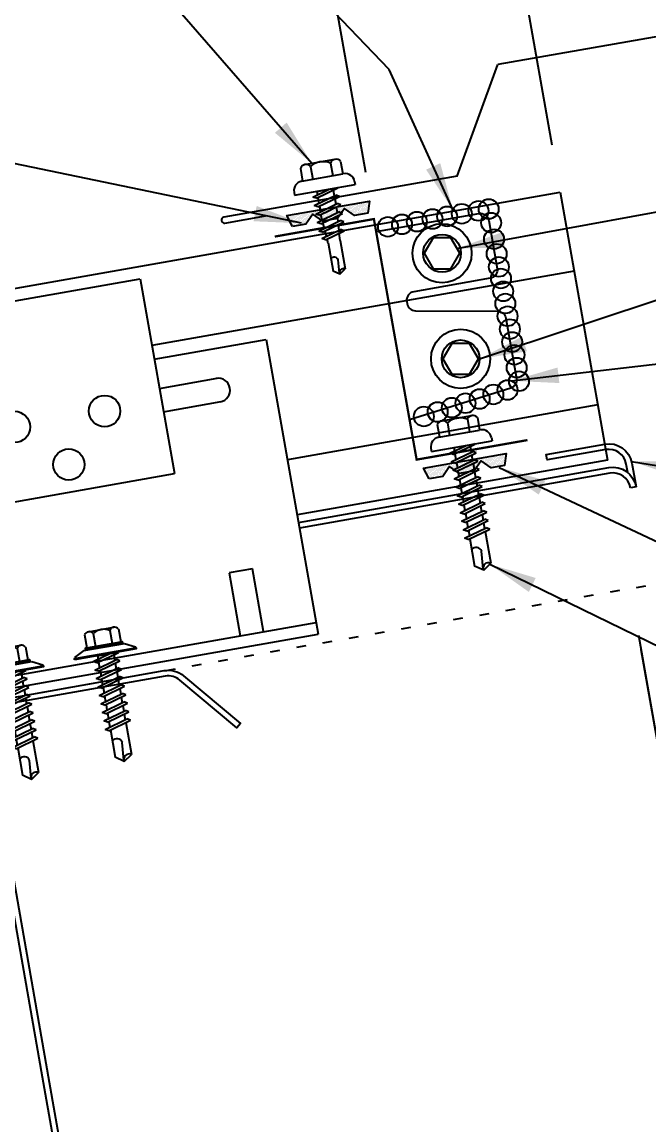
# Model space of a CAD drawing. Header units: inches. Extents: x 5.5 to 40.9, y 11.9 to 45.6.
# Drawn here: x 20.89 to 27.5, y 18.29 to 29.92 of the extents above; entities that cross this region are included whole.
import ezdxf

# ---------------------------------------------------------------- set-up
doc = ezdxf.new("R2010")
doc.units = ezdxf.units.IN
doc.header["$MEASUREMENT"] = 0
doc.linetypes.add('ACAD_ISO07W100', pattern=[3, 0, -3])
for name, color, linetype in [('CLIP', 5, 'Continuous'), ('CLO', 3, 'Continuous'), ('DIM', 7, 'Continuous'), ('FASTENER', 9, 'Continuous'), ('PANEL', 11, 'Continuous'), ('STLA', 12, 'Continuous'), ('TAPE', 8, 'Continuous'), ('TEXT', 2, 'Continuous'), ('TRIM', 6, 'Continuous'), ('WALL', 7, 'Continuous')]:
    doc.layers.add(name, color=color, linetype=linetype)
doc.styles.add('TEXT1', font='ROMANS.shx', dxfattribs={"width": 0.75, "height": 0.375})
doc.dimstyles.new('DETAIL', dxfattribs={"dimscale": 4, "dimtxt": 0.09375, "dimasz": 0.0625, "dimexe": 0.0625, "dimexo": 0.125, "dimgap": 0.0625, "dimtad": 1, "dimdec": 4, "dimzin": 3, "dimdsep": 46, "dimlunit": 4, "dimtxsty": 'TEXT1', "dimblk": 'ARCHTICK', "dimcen": 0.0625, "dimclrd": 7, "dimclre": 7, "dimclrt": 2, "dimadec": 0, "dimazin": 0, "dimtfac": 0.59375, "dimtdec": 4, "dimtmove": 0, "dimatfit": 3, "dimfxl": 0, "dimfrac": 2, "dimtolj": 1, "dimtzin": 3, "dimarcsym": 0})
doc.dimstyles.new('DETAIL$7', dxfattribs={"dimscale": 4, "dimtxt": 0.09375, "dimasz": 0.125, "dimexe": 0.0625, "dimexo": 0.125, "dimgap": 0.0625, "dimtad": 1, "dimdec": 4, "dimzin": 3, "dimdsep": 46, "dimlunit": 4, "dimtxsty": 'TEXT1', "dimblk": 'ARCHTICK', "dimcen": 0.0625, "dimclrd": 7, "dimclre": 7, "dimclrt": 2, "dimadec": 0, "dimazin": 0, "dimtfac": 0.59375, "dimtdec": 4, "dimtmove": 0, "dimatfit": 3, "dimfxl": 0, "dimfrac": 2, "dimtolj": 1, "dimtzin": 3, "dimarcsym": 0})

# ---------------------------------------------------------------- blocks, each defined once
blk = doc.blocks.new('MB_DW1')
at = {"layer": 'FASTENER'}
for p, q in [((-0.181, 0.276), (-0.181, 0.137)), ((-0.135, 0.302), (0.135, 0.302)), ((-0.089, 0.276), (-0.089, 0.137)), ((0.089, 0.276), (0.089, 0.137)), ((0.181, 0.276), (0.181, 0.137)), ((-0.193, 0.137), (0.193, 0.137)), ((-0.193, 0.119), (0.193, 0.119)), ((-0.181, 0.137), (0.181, 0.137)), ((-0.217, 0.114), (-0.326, 0.059)), ((-0.326, 0.059), (-0.326, 0.049)), ((-0.326, 0.049), (0.326, 0.049)), ((-0.217, 0.114), (0.217, 0.114)), ((-0.139, -0.016), (0.046, 0.037)), ((-0.104, -0.036), (0.139, 0.033)), ((-0.086, 0.037), (-0.086, -0.001)), ((-0.086, 0.037), (0.086, 0.037)), ((0.086, 0.037), (0.133, 0.037)), ((0.086, 0.018), (0.086, -0.042)), ((0.139, 0.033), (0.133, 0.037)), ((0.217, 0.114), (0.326, 0.059)), ((0.326, 0.059), (0.326, 0.049)), ((-0.104, -0.036), (-0.139, -0.016)), ((-0.139, -0.107), (0.104, -0.038)), ((-0.104, -0.127), (-0.139, -0.107)), ((-0.104, -0.127), (0.139, -0.058)), ((-0.086, -0.031), (-0.086, -0.092)), ((0.086, -0.073), (0.086, -0.133)), ((0.139, -0.058), (0.104, -0.038)), ((-0.139, -0.198), (0.104, -0.128)), ((-0.104, -0.218), (-0.139, -0.198)), ((-0.139, -0.289), (0.104, -0.219)), ((-0.104, -0.218), (0.139, -0.149)), ((-0.086, -0.122), (-0.086, -0.183)), ((-0.086, -0.213), (-0.086, -0.274)), ((0.086, -0.164), (0.086, -0.224)), ((0.139, -0.149), (0.104, -0.128)), ((0.139, -0.239), (0.104, -0.219)), ((-0.104, -0.309), (-0.139, -0.289)), ((-0.139, -0.38), (0.104, -0.31)), ((-0.104, -0.309), (0.139, -0.239)), ((-0.104, -0.4), (0.139, -0.33)), ((-0.086, -0.304), (-0.086, -0.364)), ((0.086, -0.255), (0.086, -0.315)), ((0.086, -0.345), (0.086, -0.406)), ((0.139, -0.33), (0.104, -0.31)), ((-0.104, -0.4), (-0.139, -0.38)), ((-0.139, -0.47), (0.104, -0.401)), ((-0.104, -0.491), (0.139, -0.421)), ((-0.086, -0.395), (-0.086, -0.455)), ((0.086, -0.436), (0.086, -0.497)), ((0.139, -0.421), (0.104, -0.401)), ((-0.104, -0.491), (-0.139, -0.47)), ((-0.139, -0.561), (0.104, -0.492)), ((-0.104, -0.581), (-0.139, -0.561)), ((-0.104, -0.581), (0.139, -0.512)), ((-0.086, -0.486), (-0.086, -0.546)), ((-0.086, -0.577), (-0.086, -0.637)), ((0.086, -0.527), (0.086, -0.588)), ((0.139, -0.512), (0.104, -0.492)), ((-0.139, -0.652), (0.104, -0.583)), ((-0.104, -0.672), (-0.139, -0.652)), ((-0.139, -0.743), (0.104, -0.674)), ((-0.104, -0.672), (0.139, -0.603)), ((-0.104, -0.763), (0.139, -0.694)), ((-0.086, -0.667), (-0.086, -0.728)), ((0.086, -0.618), (0.086, -0.679)), ((0.139, -0.603), (0.104, -0.583)), ((0.139, -0.694), (0.104, -0.674)), ((-0.104, -0.763), (-0.139, -0.743)), ((-0.086, -0.758), (-0.086, -1.05)), ((0.086, -0.709), (0.086, -1.05)), ((-0.002, -1.095), (0.014, -0.909)), ((0, -1.111), (-0.086, -1.05)), ((0, -1.111), (0.086, -1.05))]:
    blk.add_line(p, q, dxfattribs=at)
blk.add_lwpolyline([(-0.331, 0.037), (-0.331, 0.049), (0.331, 0.049), (0.331, 0.037)], close=True, dxfattribs=at)
for centre, radius, start, end in [((-0.135, 0.25), 0.0527, 29.8754, 150.1246), ((0, 0.138), 0.164, 56.9974, 123.0026), ((0.135, 0.25), 0.0527, 29.8754, 150.1246), ((-0.193, 0.128), 0.00894, 90, 270), ((0.193, 0.128), 0.00894, 270, 90), ((-0.046, -0.921), 0.0615, 11.1445, 130.906), ((0.054, -1.097), 0.0563, 55.4585, 194.8454)]:
    blk.add_arc(centre, radius, start, end, dxfattribs=at)
blk = doc.blocks.new('*X4')
at = {"color": 0}
for p, q in [((-0.434, 0.135), (-0.434, 0.135)), ((-0.434, 0.123), (-0.434, 0.123)), ((-0.422, 0.141), (-0.422, 0.141)), ((-0.422, 0.129), (-0.422, 0.129)), ((-0.422, 0.117), (-0.422, 0.117)), ((-0.41, 0.135), (-0.41, 0.135)), ((-0.41, 0.123), (-0.41, 0.123)), ((-0.398, 0.141), (-0.398, 0.141)), ((-0.398, 0.129), (-0.398, 0.129)), ((-0.398, 0.117), (-0.398, 0.117)), ((-0.387, 0.135), (-0.387, 0.135)), ((-0.387, 0.123), (-0.387, 0.123)), ((-0.375, 0.141), (-0.375, 0.141)), ((-0.375, 0.129), (-0.375, 0.129)), ((-0.375, 0.117), (-0.375, 0.117)), ((-0.363, 0.135), (-0.363, 0.135)), ((-0.363, 0.123), (-0.363, 0.123)), ((-0.352, 0.141), (-0.352, 0.141)), ((-0.352, 0.129), (-0.352, 0.129)), ((-0.352, 0.117), (-0.352, 0.117)), ((-0.34, 0.135), (-0.34, 0.135)), ((-0.34, 0.123), (-0.34, 0.123)), ((-0.328, 0.141), (-0.328, 0.141)), ((-0.328, 0.129), (-0.328, 0.129)), ((-0.328, 0.117), (-0.328, 0.117)), ((-0.316, 0.135), (-0.316, 0.135)), ((-0.316, 0.123), (-0.316, 0.123)), ((-0.305, 0.141), (-0.305, 0.141)), ((-0.305, 0.129), (-0.305, 0.129)), ((-0.305, 0.117), (-0.305, 0.117)), ((-0.293, 0.135), (-0.293, 0.135)), ((-0.293, 0.123), (-0.293, 0.123)), ((-0.281, 0.141), (-0.281, 0.141)), ((-0.281, 0.129), (-0.281, 0.129)), ((-0.281, 0.117), (-0.281, 0.117)), ((-0.27, 0.135), (-0.27, 0.135)), ((-0.27, 0.123), (-0.27, 0.123)), ((-0.258, 0.141), (-0.258, 0.141)), ((-0.258, 0.129), (-0.258, 0.129)), ((-0.258, 0.117), (-0.258, 0.117)), ((-0.246, 0.135), (-0.246, 0.135)), ((-0.246, 0.123), (-0.246, 0.123)), ((-0.234, 0.141), (-0.234, 0.141)), ((-0.234, 0.129), (-0.234, 0.129)), ((-0.234, 0.117), (-0.234, 0.117)), ((-0.223, 0.135), (-0.223, 0.135)), ((-0.223, 0.123), (-0.223, 0.123)), ((-0.211, 0.141), (-0.211, 0.141)), ((-0.211, 0.129), (-0.211, 0.129)), ((-0.211, 0.117), (-0.211, 0.117)), ((-0.199, 0.135), (-0.199, 0.135)), ((-0.199, 0.123), (-0.199, 0.123)), ((-0.188, 0.141), (-0.188, 0.141)), ((-0.188, 0.129), (-0.188, 0.129)), ((-0.188, 0.117), (-0.188, 0.117)), ((-0.176, 0.135), (-0.176, 0.135)), ((-0.176, 0.123), (-0.176, 0.123)), ((-0.164, 0.141), (-0.164, 0.141)), ((-0.164, 0.129), (-0.164, 0.129)), ((-0.164, 0.117), (-0.164, 0.117)), ((-0.152, 0.135), (-0.152, 0.135)), ((-0.152, 0.123), (-0.152, 0.123)), ((-0.141, 0.141), (-0.141, 0.141)), ((-0.141, 0.129), (-0.141, 0.129)), ((-0.141, 0.117), (-0.141, 0.117)), ((-0.129, 0.135), (-0.129, 0.135)), ((-0.129, 0.123), (-0.129, 0.123)), ((-0.117, 0.141), (-0.117, 0.141)), ((-0.117, 0.129), (-0.117, 0.129)), ((-0.117, 0.117), (-0.117, 0.117)), ((-0.105, 0.135), (-0.105, 0.135)), ((-0.105, 0.123), (-0.105, 0.123)), ((-0.094, 0.141), (-0.094, 0.141)), ((-0.094, 0.129), (-0.094, 0.129)), ((-0.094, 0.117), (-0.094, 0.117)), ((-0.082, 0.135), (-0.082, 0.135)), ((-0.082, 0.123), (-0.082, 0.123)), ((-0.07, 0.141), (-0.07, 0.141)), ((-0.07, 0.129), (-0.07, 0.129)), ((-0.07, 0.117), (-0.07, 0.117)), ((-0.059, 0.135), (-0.059, 0.135)), ((-0.059, 0.123), (-0.059, 0.123)), ((-0.047, 0.141), (-0.047, 0.141)), ((-0.047, 0.129), (-0.047, 0.129)), ((-0.047, 0.117), (-0.047, 0.117)), ((-0.035, 0.135), (-0.035, 0.135)), ((-0.035, 0.123), (-0.035, 0.123)), ((-0.023, 0.141), (-0.023, 0.141)), ((-0.023, 0.129), (-0.023, 0.129)), ((-0.023, 0.117), (-0.023, 0.117)), ((-0.012, 0.135), (-0.012, 0.135)), ((-0.012, 0.123), (-0.012, 0.123)), ((0, 0.141), (0, 0.141)), ((0, 0.129), (0, 0.129)), ((0, 0.117), (0, 0.117)), ((0.012, 0.135), (0.012, 0.135)), ((0.012, 0.123), (0.012, 0.123)), ((0.023, 0.141), (0.023, 0.141)), ((0.023, 0.129), (0.023, 0.129)), ((0.023, 0.117), (0.023, 0.117)), ((0.035, 0.135), (0.035, 0.135)), ((0.035, 0.123), (0.035, 0.123)), ((0.047, 0.141), (0.047, 0.141)), ((0.047, 0.129), (0.047, 0.129)), ((0.047, 0.117), (0.047, 0.117)), ((0.059, 0.135), (0.059, 0.135)), ((0.059, 0.123), (0.059, 0.123)), ((0.07, 0.141), (0.07, 0.141)), ((0.07, 0.129), (0.07, 0.129)), ((0.07, 0.117), (0.07, 0.117)), ((0.082, 0.135), (0.082, 0.135)), ((0.082, 0.123), (0.082, 0.123)), ((0.094, 0.141), (0.094, 0.141)), ((0.094, 0.129), (0.094, 0.129)), ((0.094, 0.117), (0.094, 0.117)), ((0.105, 0.135), (0.105, 0.135)), ((0.105, 0.123), (0.105, 0.123)), ((0.117, 0.141), (0.117, 0.141)), ((0.117, 0.129), (0.117, 0.129)), ((0.117, 0.117), (0.117, 0.117)), ((0.129, 0.135), (0.129, 0.135)), ((0.129, 0.123), (0.129, 0.123)), ((0.141, 0.141), (0.141, 0.141)), ((0.141, 0.129), (0.141, 0.129)), ((0.141, 0.117), (0.141, 0.117)), ((0.152, 0.135), (0.152, 0.135)), ((0.152, 0.123), (0.152, 0.123)), ((0.164, 0.141), (0.164, 0.141)), ((0.164, 0.129), (0.164, 0.129)), ((0.164, 0.117), (0.164, 0.117)), ((0.176, 0.135), (0.176, 0.135)), ((0.176, 0.123), (0.176, 0.123)), ((0.188, 0.141), (0.188, 0.141)), ((0.188, 0.129), (0.188, 0.129)), ((0.188, 0.117), (0.188, 0.117)), ((0.199, 0.135), (0.199, 0.135)), ((0.199, 0.123), (0.199, 0.123)), ((0.211, 0.141), (0.211, 0.141)), ((0.211, 0.129), (0.211, 0.129)), ((0.211, 0.117), (0.211, 0.117)), ((0.223, 0.135), (0.223, 0.135)), ((0.223, 0.123), (0.223, 0.123)), ((0.234, 0.141), (0.234, 0.141)), ((0.234, 0.129), (0.234, 0.129)), ((0.234, 0.117), (0.234, 0.117)), ((0.246, 0.135), (0.246, 0.135)), ((0.246, 0.123), (0.246, 0.123)), ((0.258, 0.141), (0.258, 0.141)), ((0.258, 0.129), (0.258, 0.129)), ((0.258, 0.117), (0.258, 0.117)), ((0.27, 0.135), (0.27, 0.135)), ((0.27, 0.123), (0.27, 0.123)), ((0.281, 0.141), (0.281, 0.141)), ((0.281, 0.129), (0.281, 0.129)), ((0.281, 0.117), (0.281, 0.117)), ((0.293, 0.135), (0.293, 0.135)), ((0.293, 0.123), (0.293, 0.123)), ((0.305, 0.141), (0.305, 0.141)), ((0.305, 0.129), (0.305, 0.129)), ((0.305, 0.117), (0.305, 0.117)), ((0.316, 0.135), (0.316, 0.135)), ((0.316, 0.123), (0.316, 0.123)), ((0.328, 0.141), (0.328, 0.141)), ((0.328, 0.129), (0.328, 0.129)), ((0.328, 0.117), (0.328, 0.117)), ((0.34, 0.135), (0.34, 0.135)), ((0.34, 0.123), (0.34, 0.123)), ((0.352, 0.141), (0.352, 0.141)), ((0.352, 0.129), (0.352, 0.129)), ((0.352, 0.117), (0.352, 0.117)), ((0.363, 0.135), (0.363, 0.135)), ((0.363, 0.123), (0.363, 0.123)), ((0.375, 0.141), (0.375, 0.141)), ((0.375, 0.129), (0.375, 0.129)), ((0.375, 0.117), (0.375, 0.117)), ((0.387, 0.135), (0.387, 0.135)), ((0.387, 0.123), (0.387, 0.123)), ((0.398, 0.141), (0.398, 0.141)), ((0.398, 0.129), (0.398, 0.129)), ((0.398, 0.117), (0.398, 0.117)), ((0.41, 0.135), (0.41, 0.135)), ((0.41, 0.123), (0.41, 0.123)), ((0.422, 0.141), (0.422, 0.141)), ((0.422, 0.129), (0.422, 0.129)), ((0.422, 0.117), (0.422, 0.117)), ((0.434, 0.135), (0.434, 0.135)), ((0.434, 0.123), (0.434, 0.123)), ((-0.422, 0.105), (-0.422, 0.105)), ((-0.422, 0.094), (-0.422, 0.094)), ((-0.422, 0.082), (-0.422, 0.082)), ((-0.41, 0.111), (-0.41, 0.111)), ((-0.41, 0.1), (-0.41, 0.1)), ((-0.41, 0.088), (-0.41, 0.088)), ((-0.41, 0.076), (-0.41, 0.076)), ((-0.41, 0.064), (-0.41, 0.064)), ((-0.41, 0.053), (-0.41, 0.053)), ((-0.41, 0.041), (-0.41, 0.041)), ((-0.398, 0.105), (-0.398, 0.105)), ((-0.398, 0.094), (-0.398, 0.094)), ((-0.398, 0.082), (-0.398, 0.082)), ((-0.398, 0.07), (-0.398, 0.07)), ((-0.398, 0.059), (-0.398, 0.059)), ((-0.398, 0.047), (-0.398, 0.047)), ((-0.398, 0.035), (-0.398, 0.035)), ((-0.398, 0.023), (-0.398, 0.023)), ((-0.387, 0.111), (-0.387, 0.111)), ((-0.387, 0.1), (-0.387, 0.1)), ((-0.387, 0.088), (-0.387, 0.088)), ((-0.387, 0.076), (-0.387, 0.076)), ((-0.387, 0.064), (-0.387, 0.064)), ((-0.387, 0.053), (-0.387, 0.053)), ((-0.387, 0.041), (-0.387, 0.041)), ((-0.387, 0.029), (-0.387, 0.029)), ((-0.375, 0.105), (-0.375, 0.105)), ((-0.375, 0.094), (-0.375, 0.094)), ((-0.375, 0.082), (-0.375, 0.082)), ((-0.375, 0.07), (-0.375, 0.07)), ((-0.375, 0.059), (-0.375, 0.059)), ((-0.375, 0.047), (-0.375, 0.047)), ((-0.375, 0.035), (-0.375, 0.035)), ((-0.375, 0.023), (-0.375, 0.023)), ((-0.363, 0.111), (-0.363, 0.111)), ((-0.363, 0.1), (-0.363, 0.1)), ((-0.363, 0.088), (-0.363, 0.088)), ((-0.363, 0.076), (-0.363, 0.076)), ((-0.363, 0.064), (-0.363, 0.064)), ((-0.363, 0.053), (-0.363, 0.053)), ((-0.363, 0.041), (-0.363, 0.041)), ((-0.363, 0.029), (-0.363, 0.029)), ((-0.352, 0.105), (-0.352, 0.105)), ((-0.352, 0.094), (-0.352, 0.094)), ((-0.352, 0.082), (-0.352, 0.082)), ((-0.352, 0.07), (-0.352, 0.07)), ((-0.352, 0.059), (-0.352, 0.059)), ((-0.352, 0.047), (-0.352, 0.047)), ((-0.352, 0.035), (-0.352, 0.035)), ((-0.352, 0.023), (-0.352, 0.023)), ((-0.34, 0.111), (-0.34, 0.111)), ((-0.34, 0.1), (-0.34, 0.1)), ((-0.34, 0.088), (-0.34, 0.088)), ((-0.34, 0.076), (-0.34, 0.076)), ((-0.34, 0.064), (-0.34, 0.064)), ((-0.34, 0.053), (-0.34, 0.053)), ((-0.34, 0.041), (-0.34, 0.041)), ((-0.34, 0.029), (-0.34, 0.029)), ((-0.328, 0.105), (-0.328, 0.105)), ((-0.328, 0.094), (-0.328, 0.094)), ((-0.328, 0.082), (-0.328, 0.082)), ((-0.328, 0.07), (-0.328, 0.07)), ((-0.328, 0.059), (-0.328, 0.059)), ((-0.328, 0.047), (-0.328, 0.047)), ((-0.328, 0.035), (-0.328, 0.035)), ((-0.328, 0.023), (-0.328, 0.023)), ((-0.316, 0.111), (-0.316, 0.111)), ((-0.316, 0.1), (-0.316, 0.1)), ((-0.316, 0.088), (-0.316, 0.088)), ((-0.316, 0.076), (-0.316, 0.076)), ((-0.316, 0.064), (-0.316, 0.064)), ((-0.316, 0.053), (-0.316, 0.053)), ((-0.316, 0.041), (-0.316, 0.041)), ((-0.316, 0.029), (-0.316, 0.029)), ((-0.305, 0.105), (-0.305, 0.105)), ((-0.305, 0.094), (-0.305, 0.094)), ((-0.305, 0.082), (-0.305, 0.082)), ((-0.305, 0.07), (-0.305, 0.07)), ((-0.305, 0.059), (-0.305, 0.059)), ((-0.305, 0.047), (-0.305, 0.047)), ((-0.305, 0.035), (-0.305, 0.035)), ((-0.305, 0.023), (-0.305, 0.023)), ((-0.293, 0.111), (-0.293, 0.111)), ((-0.293, 0.1), (-0.293, 0.1)), ((-0.293, 0.088), (-0.293, 0.088)), ((-0.293, 0.076), (-0.293, 0.076)), ((-0.293, 0.064), (-0.293, 0.064)), ((-0.293, 0.053), (-0.293, 0.053)), ((-0.293, 0.041), (-0.293, 0.041)), ((-0.293, 0.029), (-0.293, 0.029)), ((-0.281, 0.105), (-0.281, 0.105)), ((-0.281, 0.094), (-0.281, 0.094)), ((-0.281, 0.082), (-0.281, 0.082)), ((-0.281, 0.07), (-0.281, 0.07)), ((-0.281, 0.059), (-0.281, 0.059)), ((-0.281, 0.047), (-0.281, 0.047)), ((-0.281, 0.035), (-0.281, 0.035)), ((-0.281, 0.023), (-0.281, 0.023)), ((-0.27, 0.111), (-0.27, 0.111)), ((-0.27, 0.1), (-0.27, 0.1)), ((-0.27, 0.088), (-0.27, 0.088)), ((-0.27, 0.076), (-0.27, 0.076)), ((-0.27, 0.064), (-0.27, 0.064)), ((-0.27, 0.053), (-0.27, 0.053)), ((-0.27, 0.041), (-0.27, 0.041)), ((-0.27, 0.029), (-0.27, 0.029)), ((-0.258, 0.105), (-0.258, 0.105)), ((-0.258, 0.094), (-0.258, 0.094)), ((-0.258, 0.082), (-0.258, 0.082)), ((-0.258, 0.07), (-0.258, 0.07)), ((-0.258, 0.059), (-0.258, 0.059)), ((-0.258, 0.047), (-0.258, 0.047)), ((-0.258, 0.035), (-0.258, 0.035)), ((-0.258, 0.023), (-0.258, 0.023)), ((-0.246, 0.111), (-0.246, 0.111)), ((-0.246, 0.1), (-0.246, 0.1)), ((-0.246, 0.088), (-0.246, 0.088)), ((-0.246, 0.076), (-0.246, 0.076)), ((-0.246, 0.064), (-0.246, 0.064)), ((-0.246, 0.053), (-0.246, 0.053)), ((-0.246, 0.041), (-0.246, 0.041)), ((-0.234, 0.105), (-0.234, 0.105)), ((-0.234, 0.094), (-0.234, 0.094)), ((-0.234, 0.082), (-0.234, 0.082)), ((-0.234, 0.07), (-0.234, 0.07)), ((-0.234, 0.059), (-0.234, 0.059)), ((-0.234, 0.047), (-0.234, 0.047)), ((-0.223, 0.111), (-0.223, 0.111)), ((-0.223, 0.1), (-0.223, 0.1)), ((-0.223, 0.088), (-0.223, 0.088)), ((-0.223, 0.076), (-0.223, 0.076)), ((-0.223, 0.064), (-0.223, 0.064)), ((-0.211, 0.105), (-0.211, 0.105)), ((-0.211, 0.094), (-0.211, 0.094)), ((-0.211, 0.082), (-0.211, 0.082)), ((-0.211, 0.07), (-0.211, 0.07)), ((-0.199, 0.111), (-0.199, 0.111)), ((-0.199, 0.1), (-0.199, 0.1)), ((-0.199, 0.088), (-0.199, 0.088)), ((-0.188, 0.105), (-0.188, 0.105)), ((-0.188, 0.094), (-0.188, 0.094)), ((-0.176, 0.111), (-0.176, 0.111)), ((-0.164, 0.105), (-0.164, 0.105)), ((-0.152, 0.111), (-0.152, 0.111)), ((-0.152, 0.1), (-0.152, 0.1)), ((-0.141, 0.105), (-0.141, 0.105)), ((-0.141, 0.094), (-0.141, 0.094)), ((-0.141, 0.082), (-0.141, 0.082)), ((-0.129, 0.111), (-0.129, 0.111)), ((-0.129, 0.1), (-0.129, 0.1)), ((-0.129, 0.088), (-0.129, 0.088)), ((-0.129, 0.076), (-0.129, 0.076)), ((-0.117, 0.105), (-0.117, 0.105)), ((-0.117, 0.094), (-0.117, 0.094)), ((-0.117, 0.082), (-0.117, 0.082)), ((-0.117, 0.07), (-0.117, 0.07)), ((-0.117, 0.059), (-0.117, 0.059)), ((-0.105, 0.111), (-0.105, 0.111)), ((-0.105, 0.1), (-0.105, 0.1)), ((-0.105, 0.088), (-0.105, 0.088)), ((-0.105, 0.076), (-0.105, 0.076)), ((-0.105, 0.064), (-0.105, 0.064)), ((-0.105, 0.053), (-0.105, 0.053)), ((-0.094, 0.105), (-0.094, 0.105)), ((-0.094, 0.094), (-0.094, 0.094)), ((-0.094, 0.082), (-0.094, 0.082)), ((-0.094, 0.07), (-0.094, 0.07)), ((-0.094, 0.059), (-0.094, 0.059)), ((-0.094, 0.047), (-0.094, 0.047)), ((-0.094, 0.035), (-0.094, 0.035)), ((-0.082, 0.111), (-0.082, 0.111)), ((-0.082, 0.1), (-0.082, 0.1)), ((-0.082, 0.088), (-0.082, 0.088)), ((-0.082, 0.076), (-0.082, 0.076)), ((-0.082, 0.064), (-0.082, 0.064)), ((-0.082, 0.053), (-0.082, 0.053)), ((-0.082, 0.041), (-0.082, 0.041)), ((-0.082, 0.029), (-0.082, 0.029)), ((-0.07, 0.105), (-0.07, 0.105)), ((-0.07, 0.094), (-0.07, 0.094)), ((-0.07, 0.082), (-0.07, 0.082)), ((-0.07, 0.07), (-0.07, 0.07)), ((-0.07, 0.059), (-0.07, 0.059)), ((-0.07, 0.047), (-0.07, 0.047)), ((-0.07, 0.035), (-0.07, 0.035)), ((-0.07, 0.023), (-0.07, 0.023)), ((-0.059, 0.111), (-0.059, 0.111)), ((-0.059, 0.1), (-0.059, 0.1)), ((-0.059, 0.088), (-0.059, 0.088)), ((-0.059, 0.076), (-0.059, 0.076)), ((-0.059, 0.064), (-0.059, 0.064)), ((-0.059, 0.053), (-0.059, 0.053)), ((-0.059, 0.041), (-0.059, 0.041)), ((-0.059, 0.029), (-0.059, 0.029)), ((-0.047, 0.105), (-0.047, 0.105)), ((-0.047, 0.094), (-0.047, 0.094)), ((-0.047, 0.082), (-0.047, 0.082)), ((-0.047, 0.07), (-0.047, 0.07)), ((-0.047, 0.059), (-0.047, 0.059)), ((-0.047, 0.047), (-0.047, 0.047)), ((-0.047, 0.035), (-0.047, 0.035)), ((-0.047, 0.023), (-0.047, 0.023)), ((-0.035, 0.111), (-0.035, 0.111)), ((-0.035, 0.1), (-0.035, 0.1)), ((-0.035, 0.088), (-0.035, 0.088)), ((-0.035, 0.076), (-0.035, 0.076)), ((-0.035, 0.064), (-0.035, 0.064)), ((-0.035, 0.053), (-0.035, 0.053)), ((-0.035, 0.041), (-0.035, 0.041)), ((-0.035, 0.029), (-0.035, 0.029)), ((-0.023, 0.105), (-0.023, 0.105)), ((-0.023, 0.094), (-0.023, 0.094)), ((-0.023, 0.082), (-0.023, 0.082)), ((-0.023, 0.07), (-0.023, 0.07)), ((-0.023, 0.059), (-0.023, 0.059)), ((-0.023, 0.047), (-0.023, 0.047)), ((-0.023, 0.035), (-0.023, 0.035)), ((-0.023, 0.023), (-0.023, 0.023)), ((-0.012, 0.111), (-0.012, 0.111)), ((-0.012, 0.1), (-0.012, 0.1)), ((-0.012, 0.088), (-0.012, 0.088)), ((-0.012, 0.076), (-0.012, 0.076)), ((-0.012, 0.064), (-0.012, 0.064)), ((-0.012, 0.053), (-0.012, 0.053)), ((-0.012, 0.041), (-0.012, 0.041)), ((-0.012, 0.029), (-0.012, 0.029)), ((0, 0.105), (0, 0.105)), ((0, 0.094), (0, 0.094)), ((0, 0.082), (0, 0.082)), ((0, 0.07), (0, 0.07)), ((0, 0.059), (0, 0.059)), ((0, 0.047), (0, 0.047)), ((0, 0.035), (0, 0.035)), ((0, 0.023), (0, 0.023)), ((0.012, 0.111), (0.012, 0.111)), ((0.012, 0.1), (0.012, 0.1)), ((0.012, 0.088), (0.012, 0.088)), ((0.012, 0.076), (0.012, 0.076)), ((0.012, 0.064), (0.012, 0.064)), ((0.012, 0.053), (0.012, 0.053)), ((0.012, 0.041), (0.012, 0.041)), ((0.012, 0.029), (0.012, 0.029)), ((0.023, 0.105), (0.023, 0.105)), ((0.023, 0.094), (0.023, 0.094)), ((0.023, 0.082), (0.023, 0.082)), ((0.023, 0.07), (0.023, 0.07)), ((0.023, 0.059), (0.023, 0.059)), ((0.023, 0.047), (0.023, 0.047)), ((0.023, 0.035), (0.023, 0.035)), ((0.023, 0.023), (0.023, 0.023)), ((0.035, 0.111), (0.035, 0.111)), ((0.035, 0.1), (0.035, 0.1)), ((0.035, 0.088), (0.035, 0.088)), ((0.035, 0.076), (0.035, 0.076)), ((0.035, 0.064), (0.035, 0.064)), ((0.035, 0.053), (0.035, 0.053)), ((0.035, 0.041), (0.035, 0.041)), ((0.035, 0.029), (0.035, 0.029)), ((0.047, 0.105), (0.047, 0.105)), ((0.047, 0.094), (0.047, 0.094)), ((0.047, 0.082), (0.047, 0.082)), ((0.047, 0.07), (0.047, 0.07)), ((0.047, 0.059), (0.047, 0.059)), ((0.047, 0.047), (0.047, 0.047)), ((0.047, 0.035), (0.047, 0.035)), ((0.047, 0.023), (0.047, 0.023)), ((0.059, 0.111), (0.059, 0.111)), ((0.059, 0.1), (0.059, 0.1)), ((0.059, 0.088), (0.059, 0.088)), ((0.059, 0.076), (0.059, 0.076)), ((0.059, 0.064), (0.059, 0.064)), ((0.059, 0.053), (0.059, 0.053)), ((0.059, 0.041), (0.059, 0.041)), ((0.059, 0.029), (0.059, 0.029)), ((0.07, 0.105), (0.07, 0.105)), ((0.07, 0.094), (0.07, 0.094)), ((0.07, 0.082), (0.07, 0.082)), ((0.07, 0.07), (0.07, 0.07)), ((0.07, 0.059), (0.07, 0.059)), ((0.07, 0.047), (0.07, 0.047)), ((0.07, 0.035), (0.07, 0.035)), ((0.07, 0.023), (0.07, 0.023)), ((0.082, 0.111), (0.082, 0.111)), ((0.082, 0.1), (0.082, 0.1)), ((0.082, 0.088), (0.082, 0.088)), ((0.082, 0.076), (0.082, 0.076)), ((0.082, 0.064), (0.082, 0.064)), ((0.082, 0.053), (0.082, 0.053)), ((0.082, 0.041), (0.082, 0.041)), ((0.082, 0.029), (0.082, 0.029)), ((0.094, 0.105), (0.094, 0.105)), ((0.094, 0.094), (0.094, 0.094)), ((0.094, 0.082), (0.094, 0.082)), ((0.094, 0.07), (0.094, 0.07)), ((0.094, 0.059), (0.094, 0.059)), ((0.094, 0.047), (0.094, 0.047)), ((0.094, 0.035), (0.094, 0.035)), ((0.105, 0.111), (0.105, 0.111)), ((0.105, 0.1), (0.105, 0.1)), ((0.105, 0.088), (0.105, 0.088)), ((0.105, 0.076), (0.105, 0.076)), ((0.105, 0.064), (0.105, 0.064)), ((0.105, 0.053), (0.105, 0.053)), ((0.117, 0.105), (0.117, 0.105)), ((0.117, 0.094), (0.117, 0.094)), ((0.117, 0.082), (0.117, 0.082)), ((0.117, 0.07), (0.117, 0.07)), ((0.117, 0.059), (0.117, 0.059)), ((0.129, 0.111), (0.129, 0.111)), ((0.129, 0.1), (0.129, 0.1)), ((0.129, 0.088), (0.129, 0.088)), ((0.129, 0.076), (0.129, 0.076)), ((0.141, 0.105), (0.141, 0.105)), ((0.141, 0.094), (0.141, 0.094)), ((0.141, 0.082), (0.141, 0.082)), ((0.152, 0.111), (0.152, 0.111)), ((0.152, 0.1), (0.152, 0.1)), ((0.164, 0.105), (0.164, 0.105)), ((0.176, 0.111), (0.176, 0.111)), ((0.188, 0.105), (0.188, 0.105)), ((0.188, 0.094), (0.188, 0.094)), ((0.199, 0.111), (0.199, 0.111)), ((0.199, 0.1), (0.199, 0.1)), ((0.199, 0.088), (0.199, 0.088)), ((0.211, 0.105), (0.211, 0.105)), ((0.211, 0.094), (0.211, 0.094)), ((0.211, 0.082), (0.211, 0.082)), ((0.211, 0.07), (0.211, 0.07)), ((0.223, 0.111), (0.223, 0.111)), ((0.223, 0.1), (0.223, 0.1)), ((0.223, 0.088), (0.223, 0.088)), ((0.223, 0.076), (0.223, 0.076)), ((0.223, 0.064), (0.223, 0.064)), ((0.234, 0.105), (0.234, 0.105)), ((0.234, 0.094), (0.234, 0.094)), ((0.234, 0.082), (0.234, 0.082)), ((0.234, 0.07), (0.234, 0.07)), ((0.234, 0.059), (0.234, 0.059)), ((0.234, 0.047), (0.234, 0.047)), ((0.246, 0.111), (0.246, 0.111)), ((0.246, 0.1), (0.246, 0.1)), ((0.246, 0.088), (0.246, 0.088)), ((0.246, 0.076), (0.246, 0.076)), ((0.246, 0.064), (0.246, 0.064)), ((0.246, 0.053), (0.246, 0.053)), ((0.246, 0.041), (0.246, 0.041)), ((0.258, 0.105), (0.258, 0.105)), ((0.258, 0.094), (0.258, 0.094)), ((0.258, 0.082), (0.258, 0.082)), ((0.258, 0.07), (0.258, 0.07)), ((0.258, 0.059), (0.258, 0.059)), ((0.258, 0.047), (0.258, 0.047)), ((0.258, 0.035), (0.258, 0.035)), ((0.258, 0.023), (0.258, 0.023)), ((0.27, 0.111), (0.27, 0.111)), ((0.27, 0.1), (0.27, 0.1)), ((0.27, 0.088), (0.27, 0.088)), ((0.27, 0.076), (0.27, 0.076)), ((0.27, 0.064), (0.27, 0.064)), ((0.27, 0.053), (0.27, 0.053)), ((0.27, 0.041), (0.27, 0.041)), ((0.27, 0.029), (0.27, 0.029)), ((0.281, 0.105), (0.281, 0.105)), ((0.281, 0.094), (0.281, 0.094)), ((0.281, 0.082), (0.281, 0.082)), ((0.281, 0.07), (0.281, 0.07)), ((0.281, 0.059), (0.281, 0.059)), ((0.281, 0.047), (0.281, 0.047)), ((0.281, 0.035), (0.281, 0.035)), ((0.281, 0.023), (0.281, 0.023)), ((0.293, 0.111), (0.293, 0.111)), ((0.293, 0.1), (0.293, 0.1)), ((0.293, 0.088), (0.293, 0.088)), ((0.293, 0.076), (0.293, 0.076)), ((0.293, 0.064), (0.293, 0.064)), ((0.293, 0.053), (0.293, 0.053)), ((0.293, 0.041), (0.293, 0.041)), ((0.293, 0.029), (0.293, 0.029)), ((0.305, 0.105), (0.305, 0.105)), ((0.305, 0.094), (0.305, 0.094)), ((0.305, 0.082), (0.305, 0.082)), ((0.305, 0.07), (0.305, 0.07)), ((0.305, 0.059), (0.305, 0.059)), ((0.305, 0.047), (0.305, 0.047)), ((0.305, 0.035), (0.305, 0.035)), ((0.305, 0.023), (0.305, 0.023)), ((0.316, 0.111), (0.316, 0.111)), ((0.316, 0.1), (0.316, 0.1)), ((0.316, 0.088), (0.316, 0.088)), ((0.316, 0.076), (0.316, 0.076)), ((0.316, 0.064), (0.316, 0.064)), ((0.316, 0.053), (0.316, 0.053)), ((0.316, 0.041), (0.316, 0.041)), ((0.316, 0.029), (0.316, 0.029)), ((0.328, 0.105), (0.328, 0.105)), ((0.328, 0.094), (0.328, 0.094)), ((0.328, 0.082), (0.328, 0.082)), ((0.328, 0.07), (0.328, 0.07)), ((0.328, 0.059), (0.328, 0.059)), ((0.328, 0.047), (0.328, 0.047)), ((0.328, 0.035), (0.328, 0.035)), ((0.328, 0.023), (0.328, 0.023)), ((0.34, 0.111), (0.34, 0.111)), ((0.34, 0.1), (0.34, 0.1)), ((0.34, 0.088), (0.34, 0.088)), ((0.34, 0.076), (0.34, 0.076)), ((0.34, 0.064), (0.34, 0.064)), ((0.34, 0.053), (0.34, 0.053)), ((0.34, 0.041), (0.34, 0.041)), ((0.34, 0.029), (0.34, 0.029)), ((0.352, 0.105), (0.352, 0.105)), ((0.352, 0.094), (0.352, 0.094)), ((0.352, 0.082), (0.352, 0.082)), ((0.352, 0.07), (0.352, 0.07)), ((0.352, 0.059), (0.352, 0.059)), ((0.352, 0.047), (0.352, 0.047)), ((0.352, 0.035), (0.352, 0.035)), ((0.352, 0.023), (0.352, 0.023)), ((0.363, 0.111), (0.363, 0.111)), ((0.363, 0.1), (0.363, 0.1)), ((0.363, 0.088), (0.363, 0.088)), ((0.363, 0.076), (0.363, 0.076)), ((0.363, 0.064), (0.363, 0.064)), ((0.363, 0.053), (0.363, 0.053)), ((0.363, 0.041), (0.363, 0.041)), ((0.363, 0.029), (0.363, 0.029)), ((0.375, 0.105), (0.375, 0.105)), ((0.375, 0.094), (0.375, 0.094)), ((0.375, 0.082), (0.375, 0.082)), ((0.375, 0.07), (0.375, 0.07)), ((0.375, 0.059), (0.375, 0.059)), ((0.375, 0.047), (0.375, 0.047)), ((0.375, 0.035), (0.375, 0.035)), ((0.375, 0.023), (0.375, 0.023)), ((0.387, 0.111), (0.387, 0.111)), ((0.387, 0.1), (0.387, 0.1)), ((0.387, 0.088), (0.387, 0.088)), ((0.387, 0.076), (0.387, 0.076)), ((0.387, 0.064), (0.387, 0.064)), ((0.387, 0.053), (0.387, 0.053)), ((0.387, 0.041), (0.387, 0.041)), ((0.387, 0.029), (0.387, 0.029)), ((0.398, 0.105), (0.398, 0.105)), ((0.398, 0.094), (0.398, 0.094)), ((0.398, 0.082), (0.398, 0.082)), ((0.398, 0.07), (0.398, 0.07)), ((0.398, 0.059), (0.398, 0.059)), ((0.398, 0.047), (0.398, 0.047)), ((0.398, 0.035), (0.398, 0.035)), ((0.398, 0.023), (0.398, 0.023)), ((0.41, 0.111), (0.41, 0.111)), ((0.41, 0.1), (0.41, 0.1)), ((0.41, 0.088), (0.41, 0.088)), ((0.41, 0.076), (0.41, 0.076)), ((0.41, 0.064), (0.41, 0.064)), ((0.41, 0.053), (0.41, 0.053)), ((0.41, 0.041), (0.41, 0.041)), ((0.422, 0.105), (0.422, 0.105)), ((0.422, 0.094), (0.422, 0.094)), ((0.422, 0.082), (0.422, 0.082))]:
    blk.add_line(p, q, dxfattribs=at)
blk = doc.blocks.new('MB_DBTAP')
at = {"layer": 'TAPE', "color": 9}
blk.add_lwpolyline([(-0.403, 0.018), (-0.442, 0.141), (0.442, 0.141), (0.403, 0.018), (0.26, 0.018), (0.17, 0.109), (0.079, 0.018), (0, 0.018), (-0.079, 0.018), (-0.17, 0.109), (-0.26, 0.018)], close=True, dxfattribs=at)
at = {"layer": 'TAPE', "color": 251}
blk.add_blockref('*X4', (0, 0), dxfattribs=at)
blk = doc.blocks.new('MB_DW4')
at = {"layer": 'FASTENER'}
for p, q in [((-0.217, 0.305), (-0.217, 0.171)), ((-0.163, 0.337), (0.159, 0.337)), ((-0.108, 0.305), (-0.108, 0.171)), ((0.105, 0.305), (0.105, 0.171)), ((0.214, 0.305), (0.214, 0.171)), ((-0.226, 0.171), (0.214, 0.171)), ((-0.326, 0.071), (-0.326, 0.037)), ((-0.326, 0.037), (0.322, 0.037)), ((-0.141, -0.014), (0.037, 0.037)), ((-0.105, -0.034), (0.137, 0.035)), ((-0.088, 0.037), (-0.088, 0.001)), ((-0.088, 0.037), (0.085, 0.037)), ((0.085, 0.037), (0.134, 0.037)), ((0.085, 0.02), (0.085, -0.041)), ((0.137, 0.035), (0.134, 0.037)), ((0.322, 0.071), (0.322, 0.037)), ((-0.105, -0.034), (-0.141, -0.014)), ((-0.141, -0.105), (0.102, -0.036)), ((-0.105, -0.125), (-0.141, -0.105)), ((-0.105, -0.125), (0.137, -0.056)), ((-0.088, -0.029), (-0.088, -0.09)), ((0.085, -0.071), (0.085, -0.131)), ((0.137, -0.056), (0.102, -0.036)), ((-0.141, -0.196), (0.102, -0.127)), ((-0.105, -0.216), (-0.141, -0.196)), ((-0.141, -0.287), (0.102, -0.217)), ((-0.105, -0.216), (0.137, -0.147)), ((-0.088, -0.12), (-0.088, -0.181)), ((-0.084, -0.27), (-0.088, -0.211)), ((0.084, -0.223), (0.085, -0.211)), ((0.085, -0.162), (0.085, -0.211)), ((0.137, -0.147), (0.102, -0.127)), ((0.137, -0.238), (0.102, -0.217)), ((-0.105, -0.307), (-0.141, -0.287)), ((-0.141, -0.378), (0.102, -0.308)), ((-0.105, -0.307), (0.137, -0.238)), ((-0.105, -0.398), (0.137, -0.328)), ((-0.078, -0.36), (-0.082, -0.3)), ((0.071, -0.408), (0.075, -0.346)), ((0.077, -0.315), (0.082, -0.253)), ((0.137, -0.328), (0.102, -0.308)), ((-0.105, -0.398), (-0.141, -0.378)), ((-0.122, -0.463), (0.089, -0.403)), ((-0.086, -0.483), (-0.122, -0.463)), ((-0.086, -0.483), (0.124, -0.423)), ((-0.071, -0.449), (-0.075, -0.389)), ((0.063, -0.515), (0.068, -0.439)), ((0.124, -0.423), (0.089, -0.403)), ((-0.066, -0.516), (-0.069, -0.478)), ((-0.066, -0.516), (-0.066, -0.82)), ((0.063, -0.516), (0.063, -0.82)), ((-0.003, -0.854), (0.009, -0.714)), ((-0.002, -0.866), (-0.066, -0.82)), ((-0.002, -0.866), (0.063, -0.82))]:
    blk.add_line(p, q, dxfattribs=at)
for centre, radius, start, end in [((-0.163, 0.274), 0.0628, 29.8754, 150.1246), ((-0.002, 0.141), 0.196, 56.9974, 123.0026), ((0.159, 0.274), 0.0628, 29.8754, 150.1246), ((-0.226, 0.071), 0.1, 90, 180), ((0.222, 0.071), 0.1, 0, 90), ((0.073, -0.516), 0.01, 175.9484, 180), ((-0.036, -0.723), 0.0461, 11.1445, 130.906), ((0.039, -0.855), 0.0422, 55.4585, 194.8454)]:
    blk.add_arc(centre, radius, start, end, dxfattribs=at)
blk = doc.blocks.new('MB_38W')
blk.add_lwpolyline([(-0.094, 0.162), (-0.188, 0), (-0.094, -0.162), (0.094, -0.162), (0.188, 0), (0.094, 0.162)], close=True)
for radius in [0.312, 0.199]:
    blk.add_circle((0, 0), radius)
blk = doc.blocks.new('A$C40D92978')
at = {"layer": 'CLO', "const_width": 0.0239}
blk.add_lwpolyline([(2.668, 0.22), (1.499, 0.014), (1.048, 2.551), (0.002, 2.366)], dxfattribs=at)
at = {"layer": 'CLO'}
blk.add_lwpolyline([(1.074, 2.419), (2.155, 2.61, -0.414214), (2.26, 2.537), (2.349, 2.031, -0.414214), (2.276, 1.927), (1.468, 1.784, 0.414214), (1.395, 1.68), (1.399, 1.658, 0.362577), (1.487, 1.584), (2.353, 1.579, -0.362577), (2.441, 1.505), (2.554, 0.869, -0.377256), (2.492, 0.768), (1.424, 0.435)], format="xyb", dxfattribs=at)
blk = doc.blocks.new('_ArchTick')
at = {"color": 0, "linetype": 'ByBlock', "const_width": 0.15}
blk.add_lwpolyline([(-0.5, -0.5), (0.5, 0.5)], dxfattribs=at)
blk = doc.blocks.new('*D33')
at = {"layer": 'DEFPOINTS', "color": 0}
for p in [(27.333, 23.794), (21.839, 14.985), (29.174, 13.35)]:
    blk.add_point(p, dxfattribs=at)
at = {"layer": 'DIM', "color": 7, "lineweight": -2}
for p, q in [((27.42, 23.301), (29.218, 13.104)), ((21.925, 14.493), (22.383, 11.899)), ((22.34, 12.145), (29.174, 13.35))]:
    blk.add_line(p, q, dxfattribs=at)
at = {"layer": 'DIM', "color": 7, "lineweight": -2, "xscale": 0.25, "yscale": 0.25, "zscale": 0.25}
for p, rotation in [((29.174, 13.35), 10), ((22.34, 12.145), 190)]:
    blk.add_blockref('_ArchTick', p, dxfattribs=dict(at, rotation=rotation))
at = {"layer": 'DIM', "color": 2, "insert": (25.675, 13.214), "char_height": 0.375, "attachment_point": 5, "rotation": 10, "style": 'TEXT1'}
blk.add_mtext('\\A1;7"', dxfattribs=at)
blk = doc.blocks.new('FZ7')
at = {"layer": 'FASTENER'}
for p, q in [((-0.215, 0.305), (-0.215, 0.171)), ((-0.161, 0.337), (0.161, 0.337)), ((-0.107, 0.305), (-0.107, 0.171)), ((0.107, 0.305), (0.107, 0.171)), ((0.215, 0.305), (0.215, 0.171)), ((-0.224, 0.171), (0.215, 0.171)), ((-0.324, 0.071), (-0.324, 0.037)), ((-0.324, 0.037), (0.324, 0.037)), ((-0.139, -0.016), (0.046, 0.037)), ((-0.104, -0.036), (0.139, 0.033)), ((-0.086, 0.037), (-0.086, -0.001)), ((-0.086, 0.037), (0.086, 0.037)), ((0.086, 0.037), (0.133, 0.037)), ((0.086, 0.018), (0.086, -0.042)), ((0.139, 0.033), (0.133, 0.037)), ((0.324, 0.071), (0.324, 0.037)), ((-0.104, -0.036), (-0.139, -0.016)), ((-0.139, -0.107), (0.104, -0.038)), ((-0.104, -0.127), (-0.139, -0.107)), ((-0.104, -0.127), (0.139, -0.058)), ((-0.086, -0.031), (-0.086, -0.092)), ((0.086, -0.073), (0.086, -0.133)), ((0.139, -0.058), (0.104, -0.038)), ((-0.139, -0.198), (0.104, -0.128)), ((-0.104, -0.218), (-0.139, -0.198)), ((-0.139, -0.289), (0.104, -0.219)), ((-0.104, -0.218), (0.139, -0.149)), ((-0.086, -0.122), (-0.086, -0.183)), ((-0.086, -0.213), (-0.086, -0.274)), ((0.086, -0.164), (0.086, -0.224)), ((0.139, -0.149), (0.104, -0.128)), ((0.139, -0.239), (0.104, -0.219)), ((-0.104, -0.309), (-0.139, -0.289)), ((-0.139, -0.38), (0.104, -0.31)), ((-0.104, -0.309), (0.139, -0.239)), ((-0.104, -0.4), (0.139, -0.33)), ((-0.086, -0.304), (-0.086, -0.364)), ((0.086, -0.255), (0.086, -0.315)), ((0.086, -0.345), (0.086, -0.406)), ((0.139, -0.33), (0.104, -0.31)), ((-0.104, -0.4), (-0.139, -0.38)), ((-0.139, -0.47), (0.104, -0.401)), ((-0.104, -0.491), (0.139, -0.421)), ((-0.086, -0.395), (-0.086, -0.455)), ((0.086, -0.436), (0.086, -0.497)), ((0.139, -0.421), (0.104, -0.401)), ((-0.104, -0.491), (-0.139, -0.47)), ((-0.139, -0.561), (0.104, -0.492)), ((-0.104, -0.581), (-0.139, -0.561)), ((-0.104, -0.581), (0.139, -0.512)), ((-0.086, -0.486), (-0.086, -0.546)), ((-0.086, -0.577), (-0.086, -0.637)), ((0.086, -0.527), (0.086, -0.588)), ((0.139, -0.512), (0.104, -0.492)), ((-0.139, -0.652), (0.104, -0.583)), ((-0.104, -0.672), (-0.139, -0.652)), ((-0.139, -0.743), (0.104, -0.674)), ((-0.104, -0.672), (0.139, -0.603)), ((-0.104, -0.763), (0.139, -0.694)), ((-0.086, -0.667), (-0.086, -0.728)), ((0.086, -0.618), (0.086, -0.679)), ((0.139, -0.603), (0.104, -0.583)), ((0.139, -0.694), (0.104, -0.674)), ((-0.104, -0.763), (-0.139, -0.743)), ((-0.139, -0.834), (0.104, -0.765)), ((-0.104, -0.854), (0.139, -0.785)), ((-0.086, -0.758), (-0.086, -0.819)), ((0.086, -0.709), (0.086, -0.77)), ((0.086, -0.8), (0.086, -0.861)), ((0.139, -0.785), (0.104, -0.765)), ((-0.104, -0.854), (-0.139, -0.834)), ((-0.139, -0.925), (0.104, -0.856)), ((-0.104, -0.945), (-0.139, -0.925)), ((-0.104, -0.945), (0.139, -0.876)), ((-0.086, -0.849), (-0.086, -0.91)), ((0.086, -0.891), (0.086, -1.232)), ((0.139, -0.876), (0.104, -0.856)), ((-0.086, -0.94), (-0.086, -1.232)), ((-0.002, -1.277), (0.014, -1.091)), ((0, -1.293), (-0.086, -1.232)), ((0, -1.293), (0.086, -1.232))]:
    blk.add_line(p, q, dxfattribs=at)
for centre, radius, start, end in [((-0.161, 0.274), 0.0628, 29.8754, 150.1246), ((0, 0.141), 0.196, 56.9974, 123.0026), ((0.161, 0.274), 0.0628, 29.8754, 150.1246), ((-0.224, 0.071), 0.1, 90, 180), ((0.224, 0.071), 0.1, 0, 90), ((-0.046, -1.102), 0.0615, 11.1445, 130.906), ((0.054, -1.278), 0.0563, 55.4585, 194.8454)]:
    blk.add_arc(centre, radius, start, end, dxfattribs=at)
blk = doc.blocks.new('A$C53A16981')
at = {"layer": 'FASTENER', "rotation": 9.999999999999451}
blk.add_blockref('FZ7', (0.332, 1.273), dxfattribs=at)
blk = doc.blocks.new('*D34')
at = {"layer": 'DEFPOINTS', "color": 0}
for p in [(24.083, 30.787), (26.569, 28.125), (24.603, 27.84)]:
    blk.add_point(p, dxfattribs=at)
at = {"layer": 'WALL', "color": 7, "lineweight": -2}
for p, q in [((26.482, 28.618), (25.996, 31.378)), ((26.039, 31.131), (24.083, 30.787)), ((24.516, 28.332), (24.04, 31.033))]:
    blk.add_line(p, q, dxfattribs=at)
at = {"layer": 'WALL', "color": 7, "lineweight": -2, "xscale": 0.25, "yscale": 0.25, "zscale": 0.25}
for p, rotation in [((26.039, 31.131), 9.99999999999999), ((24.083, 30.787), 190)]:
    blk.add_blockref('_ArchTick', p, dxfattribs=dict(at, rotation=rotation))
at = {"layer": 'WALL', "color": 2, "insert": (24.979, 31.425), "char_height": 0.375, "attachment_point": 5, "rotation": 10, "style": 'TEXT1'}
blk.add_mtext('\\A1;2"', dxfattribs=at)
blk = doc.blocks.new('*D39')
at = {"layer": 'DEFPOINTS', "color": 0}
for p in [(29.289, 24.294), (27.306, 23.945), (29.174, 13.35)]:
    blk.add_point(p, dxfattribs=at)
at = {"layer": 'TEXT', "color": 7, "lineweight": -2}
for p, q in [((29.376, 23.802), (31.201, 13.454)), ((27.393, 23.452), (29.218, 13.104)), ((31.157, 13.7), (29.174, 13.35))]:
    blk.add_line(p, q, dxfattribs=at)
at = {"layer": 'TEXT', "color": 7, "lineweight": -2, "xscale": 0.25, "yscale": 0.25, "zscale": 0.25}
for p, rotation in [((31.157, 13.7), 9.999999999999964), ((29.174, 13.35), 190)]:
    blk.add_blockref('_ArchTick', p, dxfattribs=dict(at, rotation=rotation))
at = {"layer": 'TEXT', "color": 2, "insert": (30.084, 13.991), "char_height": 0.375, "attachment_point": 5, "rotation": 10, "style": 'TEXT1'}
blk.add_mtext('\\A1;2"', dxfattribs=at)
blk = doc.blocks.new('A$C597373EB')
at = {"layer": 'CLIP'}
for p, q in [((-0.387, 5.203), (1.766, 5.583)), ((1.766, 5.583), (2.128, 3.529)), ((-0.025, 3.149), (-0.387, 5.203)), ((1.916, 4.735), (3.097, 4.944)), ((3.097, 4.944), (3.645, 1.838)), ((1.97, 4.428), (2.578, 4.535)), ((-1.334, 4.162), (-0.238, 4.356)), ((2.013, 4.181), (2.621, 4.289)), ((-0.787, 1.056), (-1.334, 4.162)), ((-0.783, 3.942), (-0.183, 4.048)), ((-0.74, 3.696), (-0.14, 3.802)), ((-0.025, 3.149), (2.128, 3.529)), ((2.951, 2.526), (2.705, 2.483)), ((2.705, 2.483), (2.822, 1.82)), ((3.068, 1.863), (2.951, 2.526)), ((-0.127, 1.983), (-0.373, 1.94)), ((-0.127, 1.983), (-0.01, 1.32)), ((-0.01, 1.32), (-0.127, 1.983)), ((-0.808, 1.18), (3.623, 1.961)), ((-0.373, 1.94), (-0.256, 1.277)), ((-0.787, 1.056), (3.645, 1.838))]:
    blk.add_line(p, q, dxfattribs=at)
for centre in [(1.392, 4.189), (0.442, 4.021), (1.014, 3.625)]:
    blk.add_circle(centre, 0.165, dxfattribs=at)
for centre, start, end in [((2.591, 4.41), 280, 100), ((-0.761, 3.819), 100, 280)]:
    blk.add_arc(centre, 0.125, start, end, dxfattribs=at)

msp = doc.modelspace()

# ---------------------------------------------------------------- linework, layer by layer
at = {"layer": 'PANEL'}
for p, q in [((26.56904, 28.12518), (27.06741, 25.29878)), ((26.71594, 27.29203), (22.25981, 26.5063)), ((26.96496, 25.87982), (23.69055, 25.30245))]:
    msp.add_line(p, q, dxfattribs=at)
for points in [[(7.85064, 24.82462), (26.56904, 28.12518)], [(27.06741, 25.29878), (23.793, 24.72142)]]:
    msp.add_lwpolyline(points, dxfattribs=at)
at = {"layer": 'STLA'}
msp.add_line((27.36805, 25.0179), (27.30916, 25.00751), dxfattribs=at)
for points in [[(27.28116, 25.16631), (27.26526, 25.25647, 0.41421356), (27.04805, 25.40857), (26.42989, 25.29957), (26.4195, 25.35846), (27.03767, 25.46746, -0.41421356), (27.32415, 25.26686), (27.36805, 25.0179)], [(23.80715, 24.64113), (27.08156, 25.2185, -0.41421356), (27.36805, 25.0179)], [(27.30916, 25.00751, 0.41421356), (27.09195, 25.15961), (23.81754, 24.58224)]]:
    msp.add_lwpolyline(points, format="xyb", dxfattribs=at)
msp.add_lwpolyline([(18.87068, 15.07296), (19.47178, 14.56858, 0.22169466), (19.62486, 14.52756), (21.60667, 14.87701, 0.41421356), (21.75876, 15.09422), (21.10711, 18.7899), (20.45546, 22.48559, -0.41421356), (20.65606, 22.77208), (22.39167, 23.07811, -0.22169466), (22.59357, 23.02401), (23.19468, 22.51963), (23.15624, 22.47382), (22.55514, 22.9782, 0.22169466), (22.40205, 23.01922), (20.66645, 22.71319, 0.41421356), (20.51435, 22.49598), (21.166, 18.80029), (21.81765, 15.1046, -0.41421356), (21.61705, 14.81811), (19.63524, 14.46867, -0.22169466), (19.43334, 14.52277), (18.83224, 15.02715)], format="xyb", close=True, dxfattribs=at)
at = {"layer": 'TAPE'}
for centre in [(25.70592, 27.92635), (25.81398, 27.94541), (25.05658, 27.81186), (25.22083, 27.84082), (25.37471, 27.86795), (25.52994, 27.89533), (24.75091, 27.75796), (24.89879, 27.78404), (25.83937, 27.80138), (25.86996, 27.62791), (25.89718, 27.47351), (25.92157, 27.33519), (25.9431, 27.21308), (25.96689, 27.07821), (25.98971, 26.94874), (26.01318, 26.81566), (26.03723, 26.67928), (26.06106, 26.54411), (26.08503, 26.40819), (26.10889, 26.27287), (26.1341, 26.12988), (25.86278, 25.99035), (26.01293, 26.03774), (25.42395, 25.85059), (25.56884, 25.89797), (25.71789, 25.94297), (25.13001, 25.75821), (25.2749, 25.80559)]:
    msp.add_circle(centre, 0.10482, dxfattribs=at)
at = {"layer": 'TEXT', "linetype": 'ACAD_ISO07W100', "ltscale": 0.06}
msp.add_line((8.6231, 20.65034), (30.53902, 24.51471), dxfattribs=at)
at = {"layer": 'TRIM'}
for p, q in [((30.6498, 30.30412), (25.90964, 29.4683)), ((25.48212, 28.29369), (25.90964, 29.4683)), ((25.48212, 28.29369), (23.0201, 27.85957)), ((23.03095, 27.79802), (23.45745, 27.87322))]:
    msp.add_line(p, q, dxfattribs=at)
msp.add_arc((23.02553, 27.82879), 0.03125, 100, 280, dxfattribs=at)

# ---------------------------------------------------------------- block references
at = {"layer": 'CLO'}
msp.add_blockref('A$C40D92978', (23.5546, 25.28915), dxfattribs=at)
at = {"layer": 'DIM'}
msp.add_blockref('A$C53A16981', (25.20425, 24.1365), dxfattribs=at)
at = {"layer": 'FASTENER'}
for name, p, rotation in [('MB_DW4', (24.09405, 28.11036), 10), ('MB_DW1', (21.77667, 23.21435), 9.99999999999992), ('MB_DW1', (20.79823, 23.02428), 9.99999999999992)]:
    msp.add_blockref(name, p, dxfattribs=dict(at, rotation=rotation))
for p in [(25.32146, 27.47868), (25.51765, 26.36603)]:
    msp.add_blockref('MB_38W', p, dxfattribs=at)
at = {"layer": 'TAPE', "rotation": 9.999999999999899}
for p in [(24.14498, 27.81398), (25.58744, 25.15233)]:
    msp.add_blockref('MB_DBTAP', p, dxfattribs=at)
at = {"layer": 'TEXT'}
msp.add_blockref('A$C597373EB', (20.36969, 21.62653), dxfattribs=at)

# ---------------------------------------------------------------- dimensions: what is measured, and where the dimension line sits
at = {"layer": 'DIM'}
dim = msp.add_linear_dim(base=(29.17429, 13.35008), p1=(21.83867, 14.9854), p2=(27.33282, 23.79354), angle=10, text='7"', dimstyle='DETAIL', dxfattribs=at)
dim.commit()
dim.dimension.update_dxf_attribs({"geometry": '*D33', "text_midpoint": (25.67473, 13.21352)})
at = {"layer": 'TEXT'}
dim = msp.add_aligned_dim(p1=(29.28902, 24.2943), p2=(27.30617, 23.94467), distance=10.75804, dimstyle='DETAIL', dxfattribs=at)
dim.commit()
dim.dimension.update_dxf_attribs({"geometry": '*D39', "text_midpoint": (30.08353, 13.99092)})
at = {"layer": 'WALL'}
dim = msp.add_linear_dim(base=(24.08347, 30.78667), p1=(26.56904, 28.12518), p2=(24.60303, 27.84008), angle=10, dimstyle='DETAIL', dxfattribs=at)
dim.commit()
dim.dimension.update_dxf_attribs({"geometry": '*D34', "text_midpoint": (24.97904, 31.42509)})

# ---------------------------------------------------------------- leaders
at = {"layer": 'DIM'}
for points in [[(23.94859, 28.42648), (19.94201, 33.02542), (19.57625, 33.02542)], [(23.83881, 27.79569), (17.33399, 29.14749), (17.01594, 29.14749)]]:
    msp.add_leader(points, dimstyle='DETAIL$7', dxfattribs=at)
at = {"layer": 'TEXT'}
for points in [[(25.43514, 27.94004), (24.76286, 29.41558), (18.91653, 35.54645)], [(25.47927, 27.5301), (33.73978, 29.0384), (34.0767, 29.0384)], [(25.71686, 26.36464), (33.73978, 29.0384), (34.0767, 29.0384)], [(26.05321, 26.13451), (33.64068, 27.01804), (34.01725, 27.01804)], [(27.32028, 25.28485), (33.68032, 24.2648), (34.09652, 24.2648)], [(25.9244, 25.22125), (33.70104, 21.56522), (34.05779, 21.56522)], [(25.82436, 24.20046), (32.84545, 20.77893), (34.03856, 20.77893)]]:
    msp.add_leader(points, dimstyle='DETAIL$7', dxfattribs=at)

doc.saveas('drawing.dxf')
